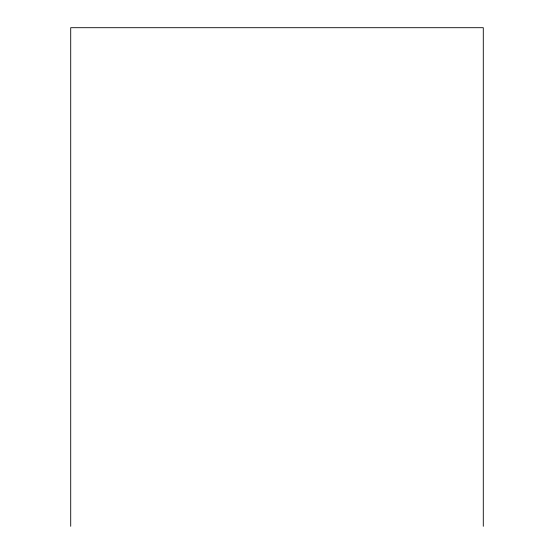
<?xml version="1.0" encoding="UTF-8"?>
<svg xmlns="http://www.w3.org/2000/svg" width="554" height="554" viewBox="0 0 554 554"><rect width="100%" height="100%" fill="white"/><g stroke="black" fill="none" stroke-linecap="round" stroke-linejoin="round"><path stroke-width="0.83" d="M483.289 526.3L483.289 27.7L70.711 27.7L70.711 526.3"/></g></svg>
